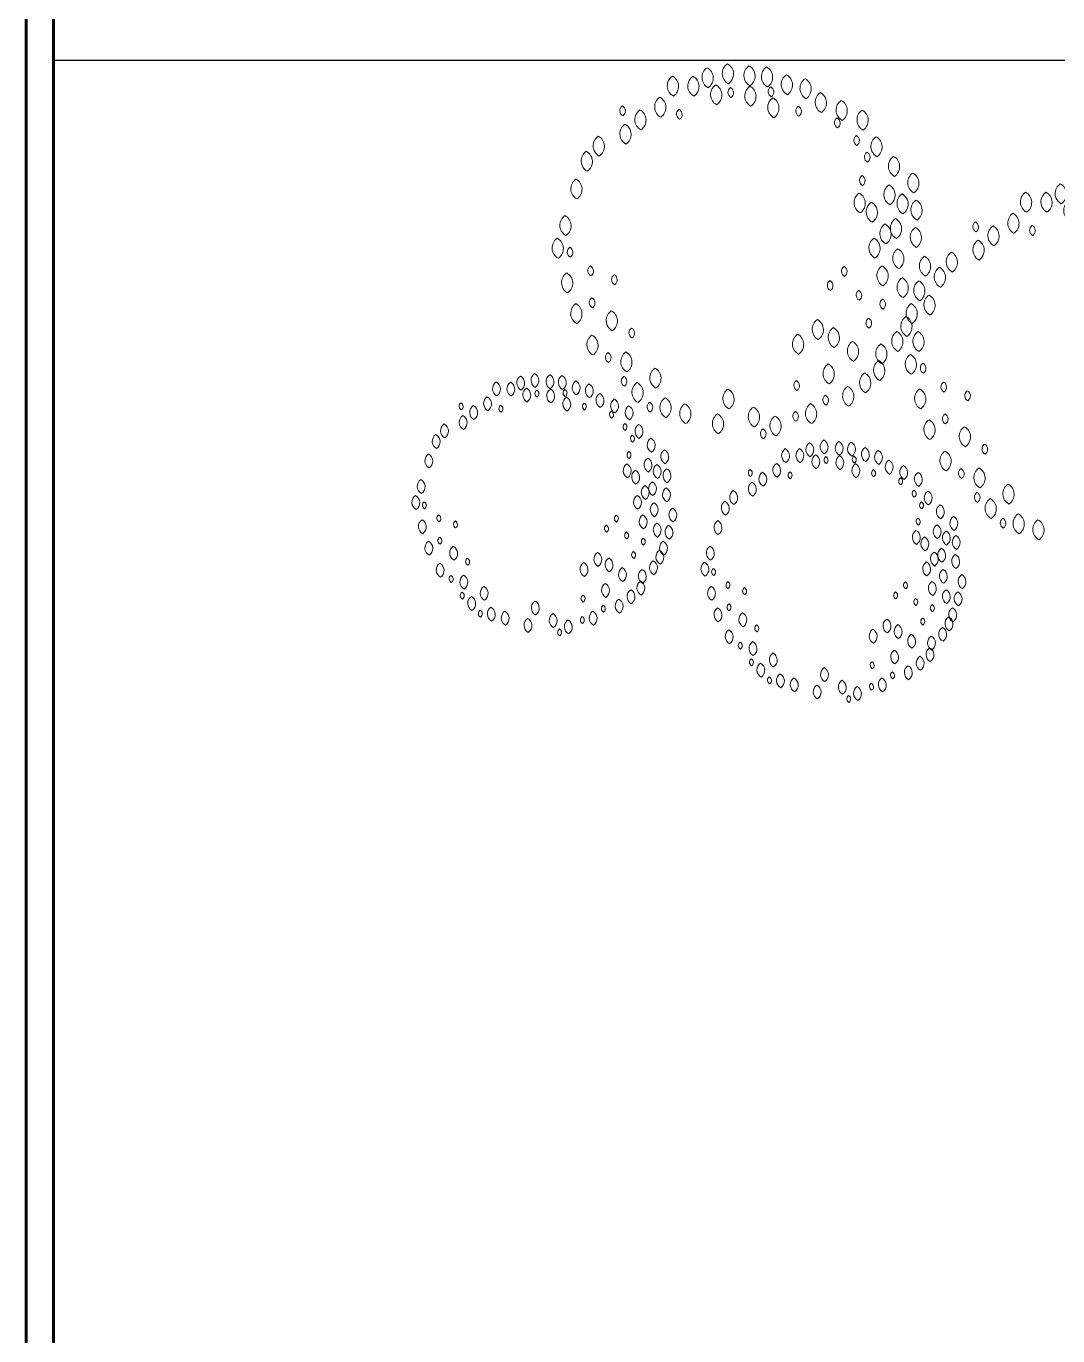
# Model space of a CAD drawing. Header units: metres. Extents: x 244.4 to 340.3, y -4.1 to 64.3.
# Drawn here: x 244.4 to 250.08, y 49.89 to 57.11 of the extents above; entities that cross this region are included whole.
import ezdxf

# ---------------------------------------------------------------- set-up
doc = ezdxf.new("R2010")
doc.units = ezdxf.units.M
doc.layers.add('A-WALL', color=6, linetype='Continuous', lineweight=60)
doc.layers.add('www.zentdesign2d.com', color=7, linetype='Continuous', lineweight=5)
doc.layers.add('Edges', color=7, linetype='Continuous')

# ---------------------------------------------------------------- blocks, each defined once
blk = doc.blocks.new('yh')
at = {"layer": 'www.zentdesign2d.com', "color": 3}
for points in [[(2821.8146, 1809.851, 0.56284), (2821.8197, 1809.741, 0.56284)], [(2821.9264, 1809.8723, 0.56284), (2821.9315, 1809.7624, 0.56284)], [(2822.045, 1809.8617, 0.56284), (2822.0501, 1809.7518, 0.56284)], [(2822.1419, 1809.8555, 0.56284), (2822.1471, 1809.7456, 0.56284)], [(2822.2513, 1809.8124, 0.56284), (2822.2565, 1809.7024, 0.56284)], [(2821.6235, 1809.8045, 0.56284), (2821.6286, 1809.6945, 0.56284)], [(2821.7362, 1809.8044, 0.56284), (2821.7414, 1809.6945, 0.56284)], [(2821.862, 1809.7566, 0.56284), (2821.8671, 1809.6467, 0.56284)], [(2821.9433, 1809.7413, 0.56284), (2821.9458, 1809.6863, 0.56284)], [(2822.0502, 1809.7493, 0.56284), (2822.0554, 1809.6394, 0.56284)], [(2822.1676, 1809.6909, 0.56284), (2822.165, 1809.7459, 0.56284)], [(2822.3544, 1809.7904, 0.56284), (2822.3595, 1809.6804, 0.56284)], [(2821.5537, 1809.6885, 0.56284), (2821.5589, 1809.5786, 0.56284)], [(2822.1767, 1809.6855, 0.56284), (2822.1819, 1809.5756, 0.56284)], [(2822.4385, 1809.7138, 0.56284), (2822.4436, 1809.6039, 0.56284)], [(2822.5532, 1809.6709, 0.56284), (2822.5584, 1809.561, 0.56284)], [(2821.3497, 1809.5859, 0.56284), (2821.3472, 1809.6409, 0.56284)], [(2821.4442, 1809.619, 0.56284), (2821.4494, 1809.5091, 0.56284)], [(2821.6626, 1809.5667, 0.56284), (2821.66, 1809.6216, 0.56284)], [(2822.3197, 1809.5838, 0.56284), (2822.3171, 1809.6388, 0.56284)], [(2822.6685, 1809.6173, 0.56284), (2822.6736, 1809.5073, 0.56284)], [(2821.362, 1809.5401, 0.56284), (2821.3671, 1809.4302, 0.56284)], [(2822.533, 1809.5193, 0.56284), (2822.5304, 1809.5742, 0.56284)], [(2821.2148, 1809.4742, 0.56284), (2821.2199, 1809.3643, 0.56284)], [(2822.6392, 1809.4226, 0.56284), (2822.6366, 1809.4775, 0.56284)], [(2822.7452, 1809.4706, 0.56284), (2822.7503, 1809.3607, 0.56284)], [(2821.1489, 1809.3906, 0.56284), (2821.154, 1809.2807, 0.56284)], [(2822.6978, 1809.3305, 0.56284), (2822.6952, 1809.3854, 0.56284)], [(2822.8415, 1809.3625, 0.56284), (2822.8466, 1809.2525, 0.56284)], [(2821.0916, 1809.2377, 0.56284), (2821.0967, 1809.1278, 0.56284)], [(2822.6706, 1809.2028, 0.56284), (2822.668, 1809.2578, 0.56284)], [(2822.9478, 1809.2709, 0.56284), (2822.9529, 1809.1609, 0.56284)], [(2822.6523, 1809.1605, 0.56284), (2822.6574, 1809.0506, 0.56284)], [(2822.8166, 1809.2057, 0.56284), (2822.8217, 1809.0958, 0.56284)], [(2822.7191, 1809.11, 0.56284), (2822.7242, 1809, 0.56284)], [(2822.8888, 1809.1554, 0.56284), (2822.8939, 1809.0455, 0.56284)], [(2822.9655, 1809.1215, 0.56284), (2822.9707, 1809.0116, 0.56284)], [(2821.0312, 1809.0364, 0.56284), (2821.0363, 1808.9265, 0.56284)], [(2822.8522, 1809.0196, 0.56284), (2822.8573, 1808.9097, 0.56284)], [(2822.7945, 1808.9901, 0.56284), (2822.7996, 1808.8802, 0.56284)], [(2822.9618, 1808.9711, 0.56284), (2822.9669, 1808.8612, 0.56284)], [(2820.9887, 1808.911, 0.56284), (2820.9939, 1808.8011, 0.56284)], [(2822.7337, 1808.9121, 0.56284), (2822.7388, 1808.8022, 0.56284)], [(2821.0606, 1808.8067, 0.56284), (2821.058, 1808.8616, 0.56284)], [(2822.8653, 1808.8539, 0.56284), (2822.8704, 1808.744, 0.56284)], [(2823.0122, 1808.8125, 0.56284), (2823.0173, 1808.7026, 0.56284)], [(2821.174, 1808.7035, 0.56284), (2821.1714, 1808.7585, 0.56284)], [(2822.5712, 1808.7011, 0.56284), (2822.5686, 1808.756, 0.56284)], [(2822.7784, 1808.7586, 0.56284), (2822.7836, 1808.6487, 0.56284)], [(2821.0406, 1808.7203, 0.56284), (2821.0457, 1808.6104, 0.56284)], [(2821.3051, 1808.6554, 0.56284), (2821.3025, 1808.7104, 0.56284)], [(2822.4935, 1808.6229, 0.56284), (2822.4909, 1808.6779, 0.56284)], [(2822.8889, 1808.6941, 0.56284), (2822.894, 1808.5841, 0.56284)], [(2822.9809, 1808.6769, 0.56284), (2822.9861, 1808.567, 0.56284)], [(2821.1822, 1808.5277, 0.56284), (2821.1796, 1808.5827, 0.56284)], [(2822.652, 1808.5693, 0.56284), (2822.6494, 1808.6243, 0.56284)], [(2821.0915, 1808.551, 0.56284), (2821.0966, 1808.4411, 0.56284)], [(2821.2866, 1808.5119, 0.56284), (2821.2917, 1808.4019, 0.56284)], [(2822.7831, 1808.5212, 0.56284), (2822.7805, 1808.5762, 0.56284)], [(2822.9385, 1808.5515, 0.56284), (2822.9436, 1808.4416, 0.56284)], [(2822.4218, 1808.463, 0.56284), (2822.4269, 1808.3531, 0.56284)], [(2822.7066, 1808.416, 0.56284), (2822.704, 1808.471, 0.56284)], [(2822.9096, 1808.4804, 0.56284), (2822.9147, 1808.3705, 0.56284)], [(2821.1801, 1808.3781, 0.56284), (2821.1852, 1808.2682, 0.56284)], [(2821.4002, 1808.3617, 0.56284), (2821.3976, 1808.4167, 0.56284)], [(2822.3128, 1808.3828, 0.56284), (2822.3179, 1808.2729, 0.56284)], [(2822.5098, 1808.4188, 0.56284), (2822.5149, 1808.3089, 0.56284)], [(2822.8598, 1808.3976, 0.56284), (2822.8649, 1808.2877, 0.56284)], [(2822.6153, 1808.3433, 0.56284), (2822.6204, 1808.2334, 0.56284)], [(2822.7717, 1808.3291, 0.56284), (2822.7768, 1808.2192, 0.56284)], [(2821.2708, 1808.2269, 0.56284), (2821.2683, 1808.2819, 0.56284)], [(2821.367, 1808.2849, 0.56284), (2821.3721, 1808.175, 0.56284)], [(2822.7599, 1808.2374, 0.56284), (2822.765, 1808.1275, 0.56284)], [(2821.3584, 1808.0955, 0.56284), (2821.3558, 1808.1504, 0.56284)], [(2821.5269, 1808.1958, 0.56284), (2821.532, 1808.0859, 0.56284)], [(2822.4867, 1808.1091, 0.56284), (2822.4815, 1808.219, 0.56284)], [(2822.6825, 1808.1694, 0.56284), (2822.6876, 1808.0595, 0.56284)], [(2821.4286, 1808.1161, 0.56284), (2821.4337, 1808.0062, 0.56284)], [(2821.9296, 1808.0805, 0.56284), (2821.9347, 1807.9706, 0.56284)], [(2822.309, 1808.0721, 0.56284), (2822.3064, 1808.1271, 0.56284)], [(2822.5893, 1808.0953, 0.56284), (2822.5945, 1807.9854, 0.56284)], [(2821.5007, 1807.953, 0.56284), (2821.4981, 1808.008, 0.56284)], [(2821.5828, 1808.0321, 0.56284), (2821.588, 1807.9222, 0.56284)], [(2822.4687, 1807.9915, 0.56284), (2822.4662, 1808.0465, 0.56284)], [(2821.6917, 1807.9997, 0.56284), (2821.6969, 1807.8898, 0.56284)], [(2821.8716, 1807.9437, 0.56284), (2821.8767, 1807.8338, 0.56284)], [(2822.0697, 1807.9812, 0.56284), (2822.0748, 1807.8713, 0.56284)], [(2822.1889, 1807.9317, 0.56284), (2822.194, 1807.8218, 0.56284)], [(2822.3033, 1807.9025, 0.56284), (2822.3008, 1807.9574, 0.56284)], [(2822.3844, 1807.9999, 0.56284), (2822.3895, 1807.8899, 0.56284)], [(2822.1247, 1807.806, 0.56284), (2822.1222, 1807.861, 0.56284)]]:
    blk.add_lwpolyline(points, format="xyb", close=True, dxfattribs=at)
for centre, start, end in [((2822.183, 1809.7192), 123.93146, 241.42167), ((2822.1496, 1809.7176), 303.93146, 61.42167)]:
    blk.add_arc(centre, 0.0322, start, end, dxfattribs=at)

msp = doc.modelspace()

# ---------------------------------------------------------------- linework, layer by layer
at = {"layer": 'A-WALL'}
for p, q in [((244.4009, 31.3523), (244.4009, 64.279)), ((244.5509, 40.3872), (244.5509, 59.9771)), ((244.5509, 42.2123), (244.5509, 56.9171))]:
    msp.add_line(p, q, dxfattribs=at)
at = {"layer": 'Edges'}
msp.add_line((253.5735, 56.9171), (244.5509, 56.9171), dxfattribs=at)

# ---------------------------------------------------------------- block references
at = {"layer": 'www.zentdesign2d.com'}
for p in [(-2573.6622, -1752.9734), (-2571.7169, -1753.6128)]:
    msp.add_blockref('yh', p, dxfattribs=at)
at = {"layer": 'www.zentdesign2d.com', "xscale": 0.7000510167240506, "yscale": 0.7000510167240506, "zscale": 0.7000510167240506}
for p in [(-1728.2907, -1211.8096), (-1726.6978, -1212.1767)]:
    msp.add_blockref('yh', p, dxfattribs=at)

doc.saveas('drawing.dxf')
